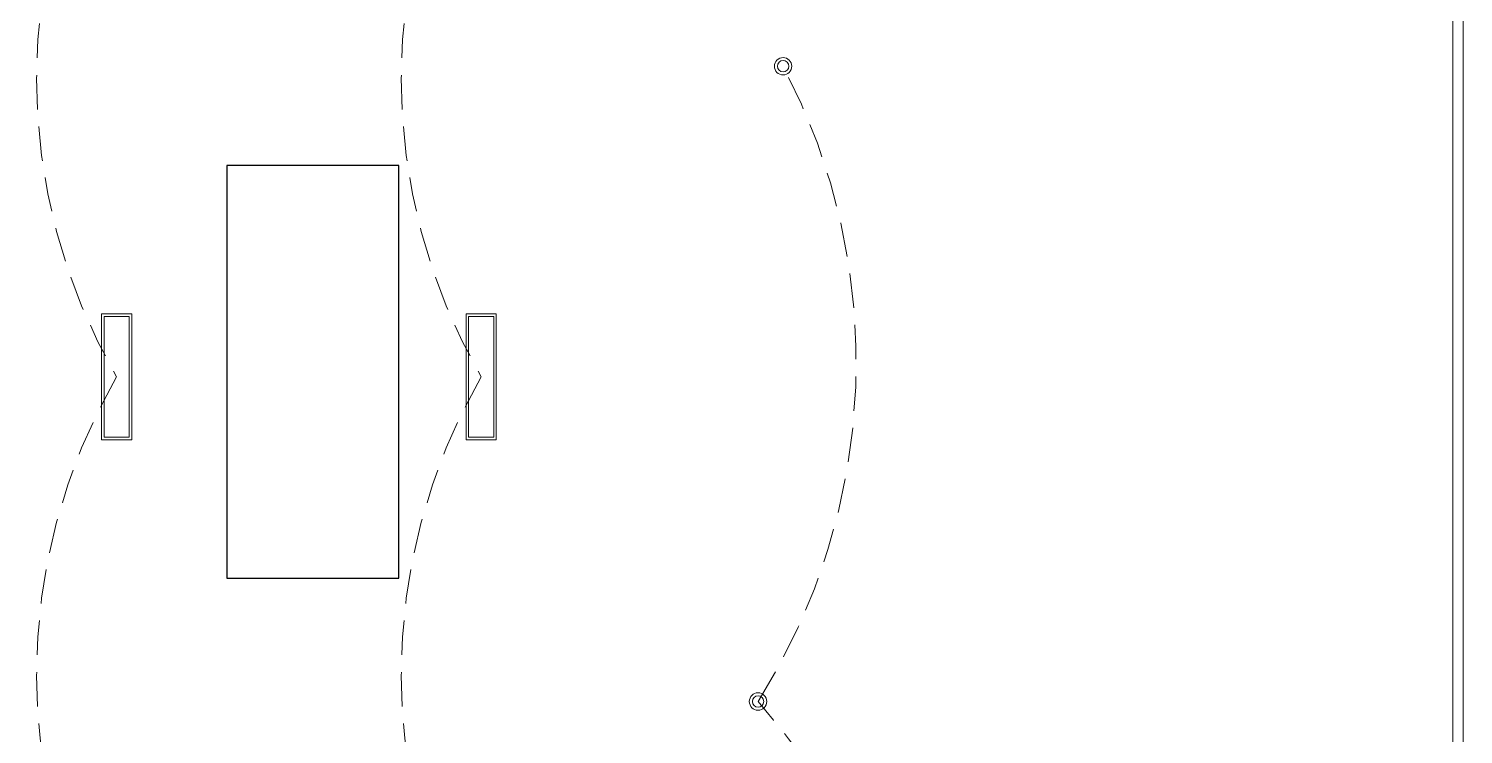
# Model space of a CAD drawing. Header units: millimetres. Extents: x -461 to 1315, y -154 to 152.
# Drawn here: x -448.68 to -427.81, y -141.7 to -131.43 of the extents above; entities that cross this region are included whole.
import ezdxf

# ---------------------------------------------------------------- set-up
doc = ezdxf.new("R2010")
doc.units = ezdxf.units.MM
doc.linetypes.add('DASHED', pattern=[0.75, 0.5, -0.25])
doc.layers.get('0').update_dxf_attribs({"lineweight": 13})
for name, color, linetype, lineweight in [('A-WALL', 253, 'Continuous', 15), ('E-CONT', 222, 'DASHED', 13), ('E-LITE', 40, 'Continuous', 13)]:
    doc.layers.add(name, color=color, linetype=linetype, lineweight=lineweight)
doc.layers.add('C-TRAL', color=212, linetype='Continuous')

# ---------------------------------------------------------------- blocks, each defined once
blk = doc.blocks.new('RETIE-LUMINARIA30X120DE40W')
at = {"lineweight": 5}
for points in [[(1192.3, 1610.3), (1192.3, 1634.6), (1091, 1634.6), (1091, 1610.3)], [(1190.3, 1612.3), (1190.3, 1632.6), (1093, 1632.6), (1093, 1612.3)]]:
    blk.add_lwpolyline(points, close=True, dxfattribs=at)
blk = doc.blocks.new('RETIE-PANELLED18W')
at = {"lineweight": 5}
for radius in [28.2, 18.4]:
    blk.add_circle((1123.2, 1710.9), radius, dxfattribs=at)

msp = doc.modelspace()

# ---------------------------------------------------------------- linework, layer by layer
at = {"layer": 'A-WALL'}
for p, q in [((-427.806, -153.963), (-427.806, -118.963)), ((-427.956, -143.813), (-427.956, -119.113))]:
    msp.add_line(p, q, dxfattribs=at)
at = {"layer": 'C-TRAL'}
for p, q in [((-443.295, -133.426, 0.023), (-445.795, -133.426, 0.023)), ((-445.795, -133.426, 0.023), (-445.795, -139.426, 0.023)), ((-443.295, -139.426, 0.023), (-443.295, -133.426, 0.023)), ((-445.795, -139.426, 0.023), (-443.295, -139.426, 0.023))]:
    msp.add_line(p, q, dxfattribs=at)
at = {"layer": 'E-CONT'}
for points in [[(-447.4, -127.812, 0.267949), (-447.4, -136.498, 0.267949), (-447.4, -145.184, -0.150529), (-439.527, -150.305, 0.27123), (-434.078, -152.47)], [(-442.095, -127.812, 0.267949), (-442.095, -136.498, 0.267949), (-442.095, -145.184, -0.110389), (-438.159, -148.955, 0.210101), (-434.055, -152.477)], [(-456.203, -131.956, 0.206278), (-455.947, -140.703, 0.206219), (-446.692, -142.767, -0.30166), (-434.055, -152.186)], [(-437.703, -131.979, -0.267949), (-438.067, -141.222, -0.114209), (-435.474, -146.136, -0.007944), (-434.055, -152.186)]]:
    msp.add_lwpolyline(points, format="xyb", dxfattribs=at)

# ---------------------------------------------------------------- block references
at = {"layer": 'E-LITE', "xscale": 0.00448846850668834, "yscale": 0.00448846850668834, "zscale": 0.00448846850668834}
for p in [(-442.744, -139.659), (-443.109, -148.901)]:
    msp.add_blockref('RETIE-PANELLED18W', p, dxfattribs=at)
at = {"layer": 'E-LITE', "xscale": 0.01807222282538233, "yscale": 0.01807222282538233, "zscale": 0.01807222282538233, "rotation": 270}
for p in [(-476.721, -115.867), (-471.416, -115.867)]:
    msp.add_blockref('RETIE-LUMINARIA30X120DE40W', p, dxfattribs=at)

doc.saveas('drawing.dxf')
